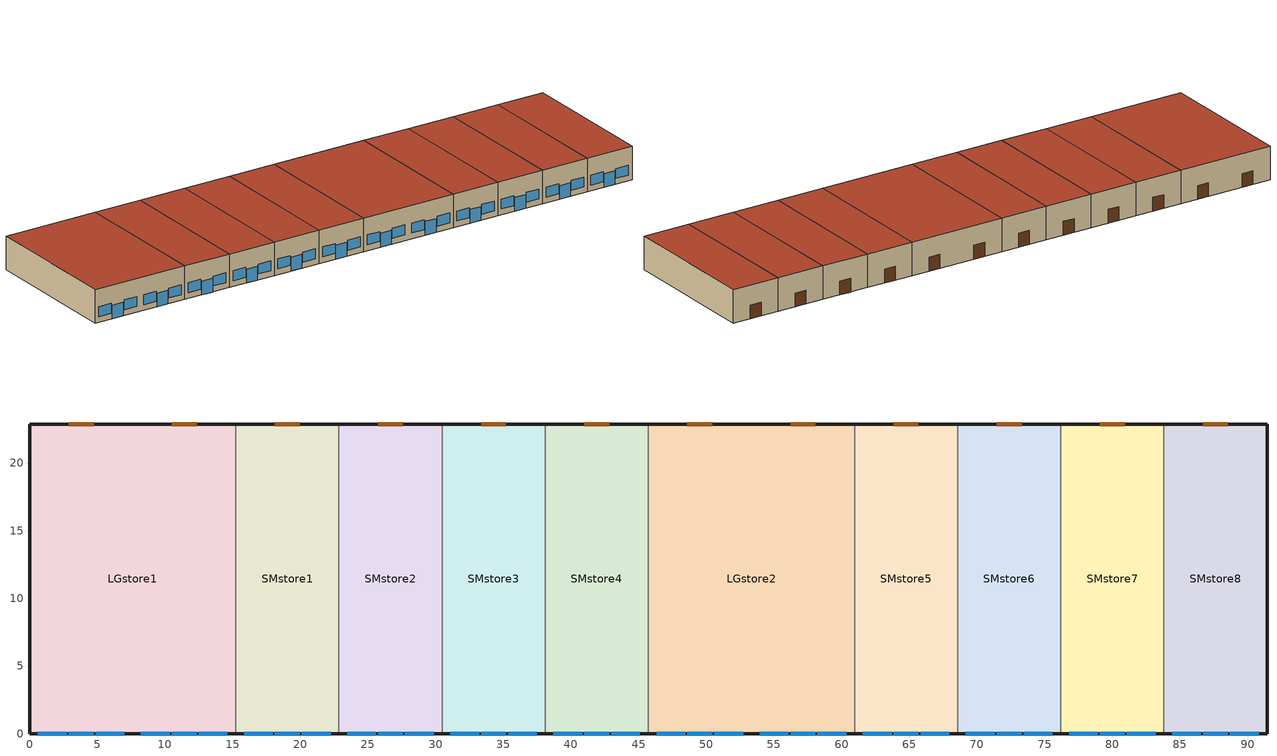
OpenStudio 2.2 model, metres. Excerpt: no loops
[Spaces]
SMstore2
 floor ground: 30.48,22.86 30.48,0 22.86,0 22.86,22.86 z0
 wall outside: 22.86,0 30.48,0 / 30.48,22.86 22.86,22.86 z0:5.18
 wall to SMstore3: 30.48,0 30.48,22.86 z0:5.18
 wall to SMstore1: 22.86,22.86 22.86,0 z0:5.18
 window: 23.47,0 25.6,0 / 27.74,0 29.87,0 z0.91:2.43; 25.76,0 27.58,0 z0:2.13
 door: 27.58,22.86 25.76,22.86 z0:2.13
 roof outside: 30.48,0 30.48,22.86 22.86,22.86 22.86,0 z5.18
SMstore7
 floor ground: 83.82,22.86 83.82,0 76.2,0 76.2,22.86 z0
 wall outside: 76.2,0 83.82,0 / 83.82,22.86 76.2,22.86 z0:5.18
 wall to SMstore6: 76.2,22.86 76.2,0 z0:5.18
 wall to SMstore8: 83.82,0 83.82,22.86 z0:5.18
 window: 81.08,0 83.21,0 / 76.81,0 78.94,0 z0.91:2.43; 79.1,0 80.92,0 z0:2.13
 door: 80.92,22.86 79.1,22.86 z0:2.13
 roof outside: 83.82,0 83.82,22.86 76.2,22.86 76.2,0 z5.18
SMstore3
 floor ground: 38.1,22.86 38.1,0 30.48,0 30.48,22.86 z0
 wall outside: 30.48,0 38.1,0 / 38.1,22.86 30.48,22.86 z0:5.18
 wall to SMstore4: 38.1,0 38.1,22.86 z0:5.18
 window: 31.09,0 33.22,0 / 35.36,0 37.49,0 z0.91:2.43; 33.38,0 35.2,0 z0:2.13
 door: 35.2,22.86 33.38,22.86 z0:2.13
 roof outside: 38.1,0 38.1,22.86 30.48,22.86 30.48,0 z5.18
SMstore1
 floor ground: 22.86,22.86 22.86,0 15.24,0 15.24,22.86 z0
 wall outside: 15.24,0 22.86,0 / 22.86,22.86 15.24,22.86 z0:5.18
 wall to LGstore1: 15.24,22.86 15.24,0 z0:5.18
 window: 15.85,0 17.98,0 / 20.12,0 22.25,0 z0.91:2.43; 18.14,0 19.97,0 z0:2.13
 door: 19.97,22.86 18.14,22.86 z0:2.13
 roof outside: 22.86,0 22.86,22.86 15.24,22.86 15.24,0 z5.18
LGstore2
 floor ground: 60.96,22.86 60.96,0 45.72,0 45.72,22.86 z0
 wall outside: 45.72,0 60.96,0 / 60.96,22.86 45.72,22.86 z0:5.18
 wall to SMstore5: 60.96,0 60.96,22.86 z0:5.18
 wall to SMstore4: 45.72,22.86 45.72,0 z0:5.18
 window: 48.62,0 50.44,0 / 56.24,0 58.06,0 z0:2.13; 46.33,0 48.46,0 / 58.22,0 60.35,0 / 53.95,0 56.08,0 / 50.6,0 52.73,0 z0.91:2.43
 door: 50.44,22.86 48.62,22.86 / 58.06,22.86 56.24,22.86 z0:2.13
 roof outside: 60.96,0 60.96,22.86 45.72,22.86 45.72,0 z5.18
SMstore8
 floor ground: 91.44,22.86 91.44,0 83.82,0 83.82,22.86 z0
 wall outside: 83.82,0 91.44,0 91.44,22.86 83.82,22.86 z0:5.18
 window: 86.72,0 88.54,0 z0:2.13; 84.43,0 86.56,0 / 88.7,0 90.83,0 z0.91:2.43
 door: 88.54,22.86 86.72,22.86 z0:2.13
 roof outside: 91.44,0 91.44,22.86 83.82,22.86 83.82,0 z5.18
SMstore5
 floor ground: 68.58,22.86 68.58,0 60.96,0 60.96,22.86 z0
 wall outside: 60.96,0 68.58,0 / 68.58,22.86 60.96,22.86 z0:5.18
 wall to SMstore6: 68.58,0 68.58,22.86 z0:5.18
 window: 61.57,0 63.7,0 / 65.84,0 67.97,0 z0.91:2.43; 63.86,0 65.68,0 z0:2.13
 door: 65.68,22.86 63.86,22.86 z0:2.13
 roof outside: 68.58,0 68.58,22.86 60.96,22.86 60.96,0 z5.18
SMstore4
 floor ground: 45.72,22.86 45.72,0 38.1,0 38.1,22.86 z0
 wall outside: 38.1,0 45.72,0 / 45.72,22.86 38.1,22.86 z0:5.18
 window: 41,0 42.82,0 z0:2.13; 38.71,0 40.84,0 / 42.98,0 45.11,0 z0.91:2.43
 door: 42.82,22.86 41,22.86 z0:2.13
 roof outside: 45.72,0 45.72,22.86 38.1,22.86 38.1,0 z5.18
SMstore6
 floor ground: 76.2,22.86 76.2,0 68.58,0 68.58,22.86 z0
 wall outside: 68.58,0 76.2,0 / 76.2,22.86 68.58,22.86 z0:5.18
 window: 73.46,0 75.59,0 / 69.19,0 71.32,0 z0.91:2.43; 71.48,0 73.3,0 z0:2.13
 door: 73.3,22.86 71.48,22.86 z0:2.13
 roof outside: 76.2,0 76.2,22.86 68.58,22.86 68.58,0 z5.18
LGstore1
 floor ground: 15.24,22.86 15.24,0 0,0 0,22.86 z0
 wall outside: 15.24,22.86 0,22.86 0,0 15.24,0 z0:5.18
 window: 8.23,0 10.36,0 / 0.61,0 2.74,0 / 4.88,0 7.01,0 / 12.5,0 14.63,0 z0.91:2.43; 10.52,0 12.35,0 / 2.9,0 4.73,0 z0:2.13
 door: 4.73,22.86 2.9,22.86 / 12.35,22.86 10.52,22.86 z0:2.13
 roof outside: 15.24,0 15.24,22.86 0,22.86 0,0 z5.18
[ClimateZones]
Climate Zone Institution Name 1=ASHRAE; Climate Zone Document Name 1=ANSI/ASHRAE Standard 169; Climate Zone Document Year 1=2006; Climate Zone Value 1=1A; Climate Zone Institution Name 2=CEC; Climate Zone Document Name 2=California Climate Zone Descriptions; Climate Zone Document Year 2=1995
[Building]
-RetailStripmall-ASHRAE 169-2006-1A created: 2017-11-09 21:48:33 +0000: Default Construction Set=90.1-2013 - StMall - ASHRAE 169-2006-1A; Standards Number of Stories=1; Standards Number of Above Ground Stories=0; Standards Building Type=RetailStripmall
[Site]
Miami Intl Ap_FL_USA: Latitude {deg}=25.82; Longitude {deg}=-80.3; Time Zone {hr}=-5; Elevation {m}=11; Terrain=City
[Site:WaterMainsTemperature]
Calculation Method=Correlation; Annual Average Outdoor Air Temperature {C}=24.4917; Maximum Difference In Monthly Average Outdoor Air Temperatures {deltaC}=8.7
[SizingPeriod:DesignDay] Barometric Pressure {Pa}=101193; Sky Clearness=0; Rain Indicator=0; Snow Indicator=0; Day of Month=21; Daylight Saving Time Indicator=0; Humidity Indicating Type=Wetbulb; Dry-Bulb Temperature Range Modifier Type=DefaultMultipliers
Name | Maximum Dry-Bulb Temperature {C} | Daily Dry-Bulb Temperature Range {deltaC} | Humidity Indicating Conditions at Maximum Dry-Bulb | Wind Speed {m/s} | Wind Direction {deg} | Month | Day Type | Solar Model Indicator | ASHRAE Taub | ASHRAE Taud
Miami Intl Ap Ann Clg .4% Condns DB=>MWB | 33.2 | 6.7 | 25.3 | 4.5 | 140 | 7 | SummerDesignDay | ASHRAETau | 0.528 | 1.905
Miami Intl Ap Ann Htg 99.6% Condns DB | 8.7 | 0 | 8.7 | 3.8 | 340 | 1 | WinterDesignDay | ASHRAEClearSky
[Site:GroundTemperature:BuildingSurface]
21, 20.99, 21, 21.05, 21.08, 23.29, 23.61, 23.67, 23.69, 21.42, 21.16, 21.05
[Material:NoMass] Thermal Absorptance=0.9; Solar Absorptance=0.7
Name | Roughness | Thermal Resistance {m2-K/W} | Visible Absorptance
CP02 CARPET PAD | VeryRough | 0.21648 | 0.8
Typical Insulation R-0.54 | Smooth | 0.0945033 | 0.7
Typical Carpet Pad | Smooth | 0.21648 | 0.8
Typical Insulation R-5.89 | Smooth | 1.03652 | 0.7
Typical Insulation R-19.72 | Smooth | 3.4722 | 0.7
Typical Insulation R-0.58 | Smooth | 0.101875 | 0.7
Typical Insulation | Smooth | 0.0282222 | 0.7
[Material]
Name | Roughness | Thickness {m} | Conductivity {W/m-K} | Density {kg/m3} | Specific Heat {J/kg-K} | Thermal Absorptance | Solar Absorptance | Visible Absorptance
100mm Normalweight concrete floor | MediumSmooth | 0.1016 | 2.31 | 2322 | 832
G01 13mm gypsum board | Smooth | 0.0127 | 0.16 | 800 | 1090 | 0.9 | 0.7 | 0.5
4 in. Normalweight Concrete Floor | MediumRough | 0.1016 | 2.31 | 2322 | 832 | 0.9 | 0.7 | 0.7
25mm Stucco | Smooth | 0.0254 | 0.72 | 1856 | 840 | 0.9 | 0.7 | 0.7
5/8 in. Gypsum Board | MediumSmooth | 0.0159 | 0.16 | 800 | 1090 | 0.9 | 0.7 | 0.7
Roof Membrane - Highly Reflective | VeryRough | 0.0095 | 0.16 | 1121.29 | 1460 | 0.75 | 0.45 | 0.7
Metal Roof Surface; F08 Metal surface | Smooth | 0.0008 | 45.28 | 7824 | 500 | 0.9 | 0.7 | 0.7
8 in. Normalweight Concrete Floor | MediumRough | 0.2032 | 2.31 | 2322 | 832 | 0.9 | 0.7 | 0.7
8 in. Concrete Block Basement Wall | MediumRough | 0.2032 | 1.326 | 1842 | 912 | 0.9 | 0.7 | 0.7
G05 25mm wood | MediumSmooth | 0.0254 | 0.15 | 608 | 1630 | 0.9 | 0.5 | 0.5
Std Wood 6inch | MediumSmooth | 0.15 | 0.12 | 540 | 1210 | 0.9 | 0.7 | 0.7
[Construction]
Typical Insulated Exterior Mass Floor R-3.11: Typical Insulation R-0.54, 4 in. Normalweight Concrete Floor, Typical Carpet Pad
Typical Insulated Steel Framed Exterior Wall R-8.06: 25mm Stucco, 5/8 in. Gypsum Board, Typical Insulation R-5.89, 5/8 in. Gypsum Board
Typical IEAD Roof - Highly Reflective R-20.83: Roof Membrane - Highly Reflective, Typical Insulation R-19.72, Metal Roof Surface
Typical Interior Floor: 100mm Normalweight concrete floor, CP02 CARPET PAD
Typical Interior Wall: G01 13mm gypsum board, G01 13mm gypsum board
Typical Interior Ceiling: CP02 CARPET PAD, 100mm Normalweight concrete floor
Typical Insulated Carpeted 8in Slab Floor: 8 in. Normalweight Concrete Floor, Typical Carpet Pad
Typical Insulated Basement Mass Wall: 8 in. Concrete Block Basement Wall
U 0.60 SHGC 0.25 Dbl 2.5mm air: Glass_2175_LayerAvg, Gap_1_W_0_0025, Glass_2022F_LayerAvg
Typical Insulated Metal Door R-1.43: F08 Metal surface, Typical Insulation R-0.58
Typical Overhead Door: Typical Insulation
U 0.75 SHGC 0.35 Simple Glazing Skylight: U 0.75 SHGC 0.35 Simple Glazing
Typical Interior Window: Clear 3mm
Typical Interior Door; Typical Interior Partition: G05 25mm wood
InteriorFurnishings: Std Wood 6inch
[DefaultConstructionSet]
90.1-2013 - StMall - ASHRAE 169-2006-1A: Default Exterior Surface Constructions=Default Surface Constructions 1; Default Interior Surface Constructions=Default Surface Constructions 2; Default Ground Contact Surface Constructions=Default Surface Constructions 3; Default Exterior SubSurface Constructions=Default Sub Surface Constructions 1; Default Interior SubSurface Constructions=Default Sub Surface Constructions 2; Interior Partition Construction=Typical Interior Partition
[DefaultSurfaceConstructions]
Name | Floor Construction | Wall Construction | Roof Ceiling Construction
Default Surface Constructions 1 | Typical Insulated Exterior Mass Floor R-3.11 | Typical Insulated Steel Framed Exterior Wall R-8.06 | Typical IEAD Roof - Highly Reflective R-20.83
Default Surface Constructions 2 | Typical Interior Floor | Typical Interior Wall | Typical Interior Ceiling
Default Surface Constructions 3 | Typical Insulated Carpeted 8in Slab Floor | Typical Insulated Basement Mass Wall
[DefaultSubSurfaceConstructions]
Name | Fixed Window Construction | Operable Window Construction | Door Construction | Glass Door Construction | Overhead Door Construction | Skylight Construction | Tubular Daylight Dome Construction | Tubular Daylight Diffuser Construction
Default Sub Surface Constructions 1 | U 0.60 SHGC 0.25 Dbl 2.5mm air | U 0.60 SHGC 0.25 Dbl 2.5mm air | Typical Insulated Metal Door R-1.43 | U 0.60 SHGC 0.25 Dbl 2.5mm air | Typical Overhead Door | U 0.75 SHGC 0.35 Simple Glazing Skylight | Typical Interior Window | Typical Interior Window
Default Sub Surface Constructions 2 | Typical Interior Window | Typical Interior Window | Typical Interior Door
[WindowMaterial:Glazing] Optical Data Type=SpectralAverage; Infrared Transmittance at Normal Incidence=0; Back Side Infrared Hemispherical Emissivity=0.84; Dirt Correction Factor for Solar and Visible Transmittance=1; Solar Diffusing=No
Name | Thickness {m} | Solar Transmittance at Normal Incidence | Front Side Solar Reflectance at Normal Incidence | Back Side Solar Reflectance at Normal Incidence | Visible Transmittance at Normal Incidence | Front Side Visible Reflectance at Normal Incidence | Back Side Visible Reflectance at Normal Incidence | Front Side Infrared Hemispherical Emissivity | Conductivity {W/m-K}
Glass_2175_LayerAvg | 0.0086 | 0.167758 | 0.217606 | 0.437978 | 0.416044 | 0.078729 | 0.10654 | 0.84 | 1
Glass_2022F_LayerAvg | 0.0039 | 0.355897 | 0.394095 | 0.265645 | 0.677694 | 0.042734 | 0.05547 | 0.046 | 1
Clear 3mm | 0.003 | 0.837 | 0.075 | 0.075 | 0.898 | 0.081 | 0.081 | 0.84 | 0.9
[WindowMaterial:Gas]
Gap_1_W_0_0025: Gas Type=Air; Thickness {m}=0.0025
[WindowMaterial:SimpleGlazingSystem]
U 0.75 SHGC 0.35 Simple Glazing: U-Factor {W/m2-K}=4.2587; Solar Heat Gain Coefficient=0.35; Visible Transmittance=0.23
[Space] Building Story=Building Story 1; Part of Total Floor Area=Yes
Name | Space Type | Thermal Zone
SMstore2 | StripMall Strip mall - type 2 | SMstore2 ZN
SMstore7 | StripMall Strip mall - type 3 | SMstore7 ZN
SMstore3 | StripMall Strip mall - type 2 | SMstore3 ZN
SMstore1 | StripMall Strip mall - type 1 | SMstore1 ZN
LGstore2 | StripMall Strip mall - type 3 | LGstore2 ZN
SMstore5 | StripMall Strip mall - type 3 | SMstore5 ZN
LGstore1 | StripMall Strip mall - type 1 | LGstore1 ZN
SMstore8 | StripMall Strip mall - type 3 | SMstore8 ZN
SMstore4 | StripMall Strip mall - type 2 | SMstore4 ZN
SMstore6 | StripMall Strip mall - type 3 | SMstore6 ZN
[BuildingStory]
Building Story 1: Nominal Z Coordinate {m}=0
[SpaceType] Standards Building Type=StripMall
Name | Default Schedule Set | Design Specification Outdoor Air Object | Standards Space Type
StripMall Strip mall - type 1 | StripMall Strip mall - type 1 Schedule Set | StripMall Strip mall - type 1 Ventilation | Strip mall - type 1
StripMall Strip mall - type 2 | StripMall Strip mall - type 2 Schedule Set | StripMall Strip mall - type 2 Ventilation | Strip mall - type 2
StripMall Strip mall - type 3 | StripMall Strip mall - type 3 Schedule Set | StripMall Strip mall - type 3 Ventilation | Strip mall - type 3
[People:Definition] Number of People Calculation Method=People/Area; People per Space Floor Area {person/m2}=0.0861113; Fraction Radiant=0.3
StripMall Strip mall - type 1 People Definition; StripMall Strip mall - type 2 People Definition; StripMall Strip mall - type 3 People Definition
[People] Work Efficiency Schedule=Work Efficiency Schedule; Clothing Insulation Schedule=Clothing Schedule; Air Velocity Schedule=Air Velocity Schedule
Name | People Definition | Space or SpaceType
StripMall Strip mall - type 1 People | StripMall Strip mall - type 1 People Definition | StripMall Strip mall - type 1
StripMall Strip mall - type 2 People | StripMall Strip mall - type 2 People Definition | StripMall Strip mall - type 2
StripMall Strip mall - type 3 People | StripMall Strip mall - type 3 People Definition | StripMall Strip mall - type 3
[Lights:Definition] Design Level Calculation Method=Watts/Area; Fraction Radiant=0.7; Fraction Visible=0.2
Name | Watts per Space Floor Area {W/m2} | Return Air Fraction
StripMall Strip mall - type 1 Lights Definition; StripMall Strip mall - type 2 Lights Definition; StripMall Strip mall - type 3 Lights Definition | 13.4549
StripMall Strip mall - type 1 Additional Lights Definition | 4.12753 | 0
StripMall Strip mall - type 2 Additional Lights Definition | 7.36251 | 0
[Lights]
Name | Lights Definition | Space or SpaceType
StripMall Strip mall - type 1 Lights | StripMall Strip mall - type 1 Lights Definition | StripMall Strip mall - type 1
StripMall Strip mall - type 1 Additional Lights | StripMall Strip mall - type 1 Additional Lights Definition | StripMall Strip mall - type 1
StripMall Strip mall - type 2 Lights | StripMall Strip mall - type 2 Lights Definition | StripMall Strip mall - type 2
StripMall Strip mall - type 2 Additional Lights | StripMall Strip mall - type 2 Additional Lights Definition | StripMall Strip mall - type 2
StripMall Strip mall - type 3 Lights | StripMall Strip mall - type 3 Lights Definition | StripMall Strip mall - type 3
[ElectricEquipment:Definition] Design Level Calculation Method=Watts/Area; Watts per Space Floor Area {W/m2}=4.30556; Fraction Radiant=0.5
StripMall Strip mall - type 1 Elec Equip Definition; StripMall Strip mall - type 2 Elec Equip Definition; StripMall Strip mall - type 3 Elec Equip Definition
[ElectricEquipment]
Name | Electric Equipment Definition | Space or SpaceType
StripMall Strip mall - type 1 Elec Equip | StripMall Strip mall - type 1 Elec Equip Definition | StripMall Strip mall - type 1
StripMall Strip mall - type 2 Elec Equip | StripMall Strip mall - type 2 Elec Equip Definition | StripMall Strip mall - type 2
StripMall Strip mall - type 3 Elec Equip | StripMall Strip mall - type 3 Elec Equip Definition | StripMall Strip mall - type 3
[DesignSpecification:OutdoorAir] Outdoor Air Method=Sum; Outdoor Air Flow per Person {m3/s-person}=0; Outdoor Air Flow per Floor Area {m3/s-m2}=0.0011811; Outdoor Air Flow Rate {m3/s}=0; Outdoor Air Flow Air Changes per Hour {1/hr}=0
StripMall Strip mall - type 1 Ventilation; StripMall Strip mall - type 2 Ventilation; StripMall Strip mall - type 3 Ventilation
[DefaultScheduleSet] People Activity Level Schedule=HotelSmall Activity_Sch
Name | Number of People Schedule | Lighting Schedule | Electric Equipment Schedule | Infiltration Schedule
StripMall Strip mall - type 1 Schedule Set | RetailStripmall Type1_OCC_SCH | RetailStripmall Type1_LIGHT_SCH | RetailStripmall Type1_EQUIP_SCH | RetailStripmall Type1_Infil_SCH
StripMall Strip mall - type 2 Schedule Set | RetailStripmall Type2_OCC_SCH | RetailStripmall Type2_LIGHT_SCH | RetailStripmall Type2_EQUIP_SCH | RetailStripmall Type2_Infil_SCH
StripMall Strip mall - type 3 Schedule Set | RetailStripmall Type3_OCC_SCH | RetailStripmall Type3_LIGHT_SCH | RetailStripmall Type3_EQUIP_SCH | RetailStripmall Type3_Infil_SCH
[ThermostatSetpoint:DualSetpoint]
Name | Heating Setpoint Temperature Schedule | Cooling Setpoint Temperature Schedule
StripMall Strip mall - type 1 Thermostat 1; StripMall Strip mall - type 1 Thermostat 2 | RetailStripmall Type1_HTGSETP_SCH_NO_OPTIMUM | RetailStripmall Type1_CLGSETP_SCH_NO_OPTIMUM
StripMall Strip mall - type 3 Thermostat 1; StripMall Strip mall - type 3 Thermostat 2; StripMall Strip mall - type 3 Thermostat 3; StripMall Strip mall - type 3 Thermostat 4; StripMall Strip mall - type 3 Thermostat 5 | RetailStripmall Type3_HTGSETP_SCH_NO_OPTIMUM | RetailStripmall Type3_CLGSETP_SCH_NO_OPTIMUM
StripMall Strip mall - type 2 Thermostat 1; StripMall Strip mall - type 2 Thermostat 2; StripMall Strip mall - type 2 Thermostat 3 | RetailStripmall Type2_HTGSETP_SCH_NO_OPTIMUM | RetailStripmall Type2_CLGSETP_SCH_NO_OPTIMUM
[SpaceInfiltration:DesignFlowRate]
Name | Space or SpaceType | Schedule | Design Flow Rate Calculation Method | Flow per Exterior Surface Area {m3/s-m2} | Constant Term Coefficient | Temperature Term Coefficient | Velocity Term Coefficient | Velocity Squared Term Coefficient | Design Flow Rate {m3/s}
LGstore1 Infiltration | LGstore1 | RetailStripmall Type1_Infil_SCH | Flow/ExteriorArea | 0.000251924 | 0 | 0 | 0.224 | 0
LGstore2 Infiltration | LGstore2 | RetailStripmall Type3_Infil_SCH | Flow/ExteriorArea | 0.000177627 | 0 | 0 | 0.224 | 0
SMstore1 Infiltration | SMstore1 | RetailStripmall Type1_Infil_SCH | Flow/ExteriorArea | 0.000177627 | 0 | 0 | 0.224 | 0
SMstore2 Infiltration | SMstore2 | RetailStripmall Type2_Infil_SCH | Flow/ExteriorArea | 0.000177627 | 0 | 0 | 0.224 | 0
SMstore3 Infiltration | SMstore3 | RetailStripmall Type2_Infil_SCH | Flow/ExteriorArea | 0.000177627 | 0 | 0 | 0.224 | 0
SMstore4 Infiltration | SMstore4 | RetailStripmall Type2_Infil_SCH | Flow/ExteriorArea | 0.000177627 | 0 | 0 | 0.224 | 0
SMstore5 Infiltration | SMstore5 | RetailStripmall Type3_Infil_SCH | Flow/ExteriorArea | 0.000177627 | 0 | 0 | 0.224 | 0
SMstore6 Infiltration | SMstore6 | RetailStripmall Type3_Infil_SCH | Flow/ExteriorArea | 0.000177627 | 0 | 0 | 0.224 | 0
SMstore7 Infiltration | SMstore7 | RetailStripmall Type3_Infil_SCH | Flow/ExteriorArea | 0.000177627 | 0 | 0 | 0.224 | 0
SMstore8 Infiltration | SMstore8 | RetailStripmall Type3_Infil_SCH | Flow/ExteriorArea | 0.000302542 | 0 | 0 | 0.224 | 0
LGstore1 Door Open Infiltration | LGstore1 | RetailStripmall INFIL_Door_Opening_SCH | Flow/Space |  |  |  |  |  | 0.388884
LGstore2 Door Open Infiltration | LGstore2 | RetailStripmall INFIL_Door_Opening_SCH | Flow/Space |  |  |  |  |  | 0.388884
SMstore1 Door Open Infiltration | SMstore1 | RetailStripmall INFIL_Door_Opening_SCH | Flow/Space |  |  |  |  |  | 0.222287
SMstore2 Door Open Infiltration | SMstore2 | RetailStripmall INFIL_Door_Opening_SCH | Flow/Space |  |  |  |  |  | 0.222287
SMstore3 Door Open Infiltration | SMstore3 | RetailStripmall INFIL_Door_Opening_SCH | Flow/Space |  |  |  |  |  | 0.222287
SMstore4 Door Open Infiltration | SMstore4 | RetailStripmall INFIL_Door_Opening_SCH | Flow/Space |  |  |  |  |  | 0.222287
SMstore5 Door Open Infiltration | SMstore5 | RetailStripmall INFIL_Door_Opening_SCH | Flow/Space |  |  |  |  |  | 0.222287
SMstore6 Door Open Infiltration | SMstore6 | RetailStripmall INFIL_Door_Opening_SCH | Flow/Space |  |  |  |  |  | 0.222287
SMstore7 Door Open Infiltration | SMstore7 | RetailStripmall INFIL_Door_Opening_SCH | Flow/Space |  |  |  |  |  | 0.222287
SMstore8 Door Open Infiltration | SMstore8 | RetailStripmall INFIL_Door_Opening_SCH | Flow/Space |  |  |  |  |  | 0.222287
[InternalMass:Definition]
Internal Mass Definition 1: Construction=InteriorFurnishings; Design Level Calculation Method=SurfaceArea/Area; Surface Area per Space Floor Area=2
[InternalMass] Internal Mass Definition=Internal Mass Definition 1
Name | Space or SpaceType
LGstore1 Mass | LGstore1
SMstore1 Mass | SMstore1
SMstore2 Mass | SMstore2
SMstore3 Mass | SMstore3
SMstore4 Mass | SMstore4
LGstore2 Mass | LGstore2
SMstore5 Mass | SMstore5
SMstore6 Mass | SMstore6
SMstore7 Mass | SMstore7
SMstore8 Mass | SMstore8
[ThermalZone] Fraction of Zone Controlled by Primary Daylighting Control=0.106299; Fraction of Zone Controlled by Secondary Daylighting Control=0.106299; Use Ideal Air Loads=No
Name | Primary Daylighting Control | Secondary Daylighting Control | Thermostat
LGstore1 ZN | LGstore1 Daylt Sensor 1 | LGstore1 Daylt Sensor 2 | StripMall Strip mall - type 1 Thermostat 1
LGstore2 ZN | LGstore2 Daylt Sensor 1 | LGstore2 Daylt Sensor 2 | StripMall Strip mall - type 3 Thermostat 1
SMstore1 ZN | SMstore1 Daylt Sensor 1 | SMstore1 Daylt Sensor 2 | StripMall Strip mall - type 1 Thermostat 2
SMstore2 ZN | SMstore2 Daylt Sensor 1 | SMstore2 Daylt Sensor 2 | StripMall Strip mall - type 2 Thermostat 1
SMstore3 ZN | SMstore3 Daylt Sensor 1 | SMstore3 Daylt Sensor 2 | StripMall Strip mall - type 2 Thermostat 2
SMstore4 ZN | SMstore4 Daylt Sensor 1 | SMstore4 Daylt Sensor 2 | StripMall Strip mall - type 2 Thermostat 3
SMstore5 ZN | SMstore5 Daylt Sensor 1 | SMstore5 Daylt Sensor 2 | StripMall Strip mall - type 3 Thermostat 2
SMstore6 ZN | SMstore6 Daylt Sensor 1 | SMstore6 Daylt Sensor 2 | StripMall Strip mall - type 3 Thermostat 3
SMstore7 ZN | SMstore7 Daylt Sensor 1 | SMstore7 Daylt Sensor 2 | StripMall Strip mall - type 3 Thermostat 4
SMstore8 ZN | SMstore8 Daylt Sensor 1 | SMstore8 Daylt Sensor 2 | StripMall Strip mall - type 3 Thermostat 5
[Exterior:Lights:Definition]
Name | Design Level {W}
Occ Sensing Exterior Lights Def | 5112.44
NonDimming Exterior Lights Def | 334.69
[Exterior:Lights] Control Option=AstronomicalClock
Name | Exterior Lights Definition | Schedule
Occ Sensing Exterior Lights Def | Occ Sensing Exterior Lights Def | RetailStripmall Exterior_lighting_schedule_b
NonDimming Exterior Lights Def | NonDimming Exterior Lights Def | RetailStripmall Exterior_lighting_schedule_a
[Daylighting:Control] Position Z-Coordinate {m}=0.762; Illuminance Setpoint {lux}=375; Lighting Control Type=Stepped; Minimum Input Power Fraction for Continuous Dimming Control=0.3; Minimum Light Output Fraction for Continuous Dimming Control=0.2; Number of Stepped Control Steps=3; Probability Lighting will be Reset When Needed in Manual Stepped Control=1; Maximum Allowable Discomfort Glare Index=22
Name | Space | Position X-Coordinate {m} | Position Y-Coordinate {m}
LGstore1 Daylt Sensor 1 | LGstore1 | 1.675 | 1.6038
LGstore1 Daylt Sensor 2 | LGstore1 | 1.675 | 3.2319
LGstore2 Daylt Sensor 1 | LGstore2 | 47.395 | 1.6038
LGstore2 Daylt Sensor 2 | LGstore2 | 47.395 | 3.2319
SMstore1 Daylt Sensor 1 | SMstore1 | 16.915 | 1.6038
SMstore1 Daylt Sensor 2 | SMstore1 | 16.915 | 3.2319
SMstore2 Daylt Sensor 1 | SMstore2 | 24.535 | 1.6038
SMstore2 Daylt Sensor 2 | SMstore2 | 24.535 | 3.2319
SMstore3 Daylt Sensor 1 | SMstore3 | 32.155 | 1.6038
SMstore3 Daylt Sensor 2 | SMstore3 | 32.155 | 3.2319
SMstore4 Daylt Sensor 1 | SMstore4 | 39.775 | 1.6038
SMstore4 Daylt Sensor 2 | SMstore4 | 39.775 | 3.2319
SMstore5 Daylt Sensor 1 | SMstore5 | 62.635 | 1.6038
SMstore5 Daylt Sensor 2 | SMstore5 | 62.635 | 3.2319
SMstore6 Daylt Sensor 1 | SMstore6 | 70.255 | 1.6038
SMstore6 Daylt Sensor 2 | SMstore6 | 70.255 | 3.2319
SMstore7 Daylt Sensor 1 | SMstore7 | 77.875 | 1.6038
SMstore7 Daylt Sensor 2 | SMstore7 | 77.875 | 3.2319
SMstore8 Daylt Sensor 1 | SMstore8 | 85.495 | 1.6038
SMstore8 Daylt Sensor 2 | SMstore8 | 85.495 | 3.2319
[Schedule:Ruleset]
Name | Default Day Schedule | Summer Design Day Schedule | Winter Design Day Schedule
Clothing Schedule | Clothing Schedule Default Winter Clothes
Air Velocity Schedule | Air Velocity Schedule Default
Work Efficiency Schedule | Work Efficiency Schedule Default
RetailStripmall Type1_OCC_SCH | RetailStripmall Type1_OCC_SCH Default | RetailStripmall Type1_OCC_SCH Summer Design Day | RetailStripmall Type1_OCC_SCH Winter Design Day
HotelSmall Activity_Sch | HotelSmall Activity_Sch Default | HotelSmall Activity_Sch Summer Design Day | HotelSmall Activity_Sch Winter Design Day
RetailStripmall Type1_LIGHT_SCH | RetailStripmall Type1_LIGHT_SCH Default | RetailStripmall Type1_LIGHT_SCH Summer Design Day | RetailStripmall Type1_LIGHT_SCH Winter Design Day
RetailStripmall Type1_EQUIP_SCH | RetailStripmall Type1_EQUIP_SCH Default | RetailStripmall Type1_EQUIP_SCH Summer Design Day | RetailStripmall Type1_EQUIP_SCH Winter Design Day
RetailStripmall Type1_Infil_SCH | RetailStripmall Type1_Infil_SCH Default | RetailStripmall Type1_Infil_SCH Summer Design Day | RetailStripmall Type1_Infil_SCH Winter Design Day
RetailStripmall Type1_HTGSETP_SCH_NO_OPTIMUM | RetailStripmall Type1_HTGSETP_SCH_NO_OPTIMUM Default | RetailStripmall Type1_HTGSETP_SCH_NO_OPTIMUM Summer Design Day | RetailStripmall Type1_HTGSETP_SCH_NO_OPTIMUM Winter Design Day
RetailStripmall Type1_CLGSETP_SCH_NO_OPTIMUM | RetailStripmall Type1_CLGSETP_SCH_NO_OPTIMUM Default | RetailStripmall Type1_CLGSETP_SCH_NO_OPTIMUM Summer Design Day | RetailStripmall Type1_CLGSETP_SCH_NO_OPTIMUM Winter Design Day
RetailStripmall Type2_OCC_SCH | RetailStripmall Type2_OCC_SCH Default | RetailStripmall Type2_OCC_SCH Summer Design Day | RetailStripmall Type2_OCC_SCH Winter Design Day
RetailStripmall Type2_LIGHT_SCH | RetailStripmall Type2_LIGHT_SCH Default | RetailStripmall Type2_LIGHT_SCH Summer Design Day | RetailStripmall Type2_LIGHT_SCH Winter Design Day
RetailStripmall Type2_EQUIP_SCH | RetailStripmall Type2_EQUIP_SCH Default | RetailStripmall Type2_EQUIP_SCH Summer Design Day | RetailStripmall Type2_EQUIP_SCH Winter Design Day
RetailStripmall Type2_Infil_SCH | RetailStripmall Type2_Infil_SCH Default | RetailStripmall Type2_Infil_SCH Summer Design Day | RetailStripmall Type2_Infil_SCH Winter Design Day
RetailStripmall Type2_HTGSETP_SCH_NO_OPTIMUM | RetailStripmall Type2_HTGSETP_SCH_NO_OPTIMUM Default | RetailStripmall Type2_HTGSETP_SCH_NO_OPTIMUM Summer Design Day | RetailStripmall Type2_HTGSETP_SCH_NO_OPTIMUM Winter Design Day
RetailStripmall Type2_CLGSETP_SCH_NO_OPTIMUM | RetailStripmall Type2_CLGSETP_SCH_NO_OPTIMUM Default | RetailStripmall Type2_CLGSETP_SCH_NO_OPTIMUM Summer Design Day | RetailStripmall Type2_CLGSETP_SCH_NO_OPTIMUM Winter Design Day
RetailStripmall Type3_OCC_SCH | RetailStripmall Type3_OCC_SCH Default | RetailStripmall Type3_OCC_SCH Summer Design Day | RetailStripmall Type3_OCC_SCH Winter Design Day
RetailStripmall Type3_LIGHT_SCH | RetailStripmall Type3_LIGHT_SCH Default | RetailStripmall Type3_LIGHT_SCH Summer Design Day | RetailStripmall Type3_LIGHT_SCH Winter Design Day
RetailStripmall Type3_EQUIP_SCH | RetailStripmall Type3_EQUIP_SCH Default | RetailStripmall Type3_EQUIP_SCH Summer Design Day | RetailStripmall Type3_EQUIP_SCH Winter Design Day
RetailStripmall Type3_Infil_SCH | RetailStripmall Type3_Infil_SCH Default | RetailStripmall Type3_Infil_SCH Summer Design Day | RetailStripmall Type3_Infil_SCH Winter Design Day
RetailStripmall Type3_HTGSETP_SCH_NO_OPTIMUM | RetailStripmall Type3_HTGSETP_SCH_NO_OPTIMUM Default | RetailStripmall Type3_HTGSETP_SCH_NO_OPTIMUM Summer Design Day | RetailStripmall Type3_HTGSETP_SCH_NO_OPTIMUM Winter Design Day
RetailStripmall Type3_CLGSETP_SCH_NO_OPTIMUM | RetailStripmall Type3_CLGSETP_SCH_NO_OPTIMUM Default | RetailStripmall Type3_CLGSETP_SCH_NO_OPTIMUM Summer Design Day | RetailStripmall Type3_CLGSETP_SCH_NO_OPTIMUM Winter Design Day
RetailStripmall INFIL_Door_Opening_SCH | RetailStripmall INFIL_Door_Opening_SCH Default | RetailStripmall INFIL_Door_Opening_SCH Summer Design Day | RetailStripmall INFIL_Door_Opening_SCH Winter Design Day
RetailStripmall Exterior_lighting_schedule_b | RetailStripmall Exterior_lighting_schedule_b Default | RetailStripmall Exterior_lighting_schedule_b Summer Design Day | RetailStripmall Exterior_lighting_schedule_b Winter Design Day
RetailStripmall Exterior_lighting_schedule_a | RetailStripmall Exterior_lighting_schedule_a Default | RetailStripmall Exterior_lighting_schedule_a Summer Design Day | RetailStripmall Exterior_lighting_schedule_a Winter Design Day
[Schedule:Day]
Clothing Schedule Default Winter Clothes; RetailStripmall Type1_OCC_SCH Summer Design Day; RetailStripmall Type1_LIGHT_SCH Summer Design Day; RetailStripmall Type1_EQUIP_SCH Summer Design Day; RetailStripmall Type2_OCC_SCH Summer Design Day; RetailStripmall Type2_LIGHT_SCH Summer Design Day; RetailStripmall Type2_EQUIP_SCH Summer Design Day; RetailStripmall Type3_OCC_SCH Summer Design Day; RetailStripmall Type3_LIGHT_SCH Summer Design Day; RetailStripmall Type3_EQUIP_SCH Summer Design Day: 24, 0, 1
Clothing Schedule Summer Clothes: 24, 0, 0.5
Air Velocity Schedule Default: 24, 0, 0.2
Work Efficiency Schedule Default; RetailStripmall Type1_OCC_SCH Winter Design Day; RetailStripmall Type1_LIGHT_SCH Winter Design Day; RetailStripmall Type1_EQUIP_SCH Winter Design Day; RetailStripmall Type2_OCC_SCH Winter Design Day; RetailStripmall Type2_LIGHT_SCH Winter Design Day; RetailStripmall Type2_EQUIP_SCH Winter Design Day; RetailStripmall Type3_OCC_SCH Winter Design Day; RetailStripmall Type3_LIGHT_SCH Winter Design Day; RetailStripmall Type3_EQUIP_SCH Winter Design Day: 24, 0, 0
RetailStripmall Type1_OCC_SCH Default: 8, 0, 0, 10, 0, 0.05, 11, 0, 0.1, 12, 0, 0.2, 13, 0, 0.4, 14, 0, 0.6, 16, 0, 0.4, 17, 0, 0.3, 19, 0, 0.6, 21, 0, 0.4, 22, 0, 0.3, 23, 0, 0.2, 24, 0, 0.05
RetailStripmall Type1_OCC_SCH Mon|Tue|Wed|Thu Day: 8, 0, 0, 10, 0, 0.05, 12, 0, 0.1, 13, 0, 0.2, 15, 0, 0.4, 17, 0, 0.25, 20, 0, 0.5, 23, 0, 0.3, 24, 0, 0.05
RetailStripmall Type1_OCC_SCH Sat|Fri Day: 1, 0, 0.05, 9, 0, 0, 10, 0, 0.05, 12, 0, 0.1, 13, 0, 0.2, 14, 0, 0.6, 15, 0, 0.4, 17, 0, 0.25, 20, 0, 0.5, 23, 0, 0.3, 24, 0, 0.2
HotelSmall Activity_Sch Default; HotelSmall Activity_Sch Winter Design Day; HotelSmall Activity_Sch Summer Design Day: 24, 0, 132
RetailStripmall Type1_LIGHT_SCH Default; RetailStripmall Type1_LIGHT_SCH Default|Mon|Tue|Wed|Thu Day: 9, 0, 0.05, 10, 0, 0.5, 23, 0, 0.95, 24, 0, 0.5
RetailStripmall Type1_LIGHT_SCH Sat|Fri Day: 1, 0, 0.5, 9, 0, 0.05, 10, 0, 0.5, 24, 0, 0.95
RetailStripmall Type1_EQUIP_SCH Default; RetailStripmall Type1_EQUIP_SCH Default|Mon|Tue|Wed|Thu Day: 9, 0, 0.05, 10, 0, 0.5, 23, 0, 0.9, 24, 0, 0.5
RetailStripmall Type1_EQUIP_SCH Sat|Fri Day: 1, 0, 0.5, 9, 0, 0.05, 10, 0, 0.5, 24, 0, 0.9
RetailStripmall Type1_Infil_SCH Default; RetailStripmall Type1_Infil_SCH Summer Design Day; RetailStripmall Type1_Infil_SCH Default|SmrDsn|Mon|Tue|Wed|Thu Day: 8, 0, 1, 24, 0, 0.25
RetailStripmall Type1_Infil_SCH Winter Design Day; RetailStripmall Type1_Infil_SCH WntrDsn|Sat|Fri Day: 1, 0, 0.25, 8, 0, 1, 24, 0, 0.25
RetailStripmall Type1_HTGSETP_SCH_NO_OPTIMUM Default; RetailStripmall Type1_HTGSETP_SCH_NO_OPTIMUM Default|Sat|Fri Day: 8, 0, 15.56, 24, 0, 21.11
RetailStripmall Type1_HTGSETP_SCH_NO_OPTIMUM Mon|Tue|Wed|Thu Day: 1, 0, 21.11, 8, 0, 15.56, 24, 0, 21.11
RetailStripmall Type1_HTGSETP_SCH_NO_OPTIMUM Summer Design Day; RetailStripmall Type2_HTGSETP_SCH_NO_OPTIMUM Summer Design Day; RetailStripmall Type3_HTGSETP_SCH_NO_OPTIMUM Summer Design Day: 24, 0, 15.56
RetailStripmall Type1_HTGSETP_SCH_NO_OPTIMUM Winter Design Day: 1, 0, 21.11, 8, 0, 15.56, 9, 0, 18.33, 24, 0, 21.11
RetailStripmall Type1_CLGSETP_SCH_NO_OPTIMUM Default: 8, 0, 26.67, 24, 0, 23.89
RetailStripmall Type1_CLGSETP_SCH_NO_OPTIMUM Mon|Tue|Wed|Thu Day: 8, 0, 29.44, 24, 0, 23.89
RetailStripmall Type1_CLGSETP_SCH_NO_OPTIMUM Sat|Fri Day: 1, 0, 23.89, 8, 0, 29.44, 24, 0, 23.89
RetailStripmall Type1_CLGSETP_SCH_NO_OPTIMUM Summer Design Day: 8, 0, 29.44, 9, 0, 26.67, 24, 0, 23.89
RetailStripmall Type1_CLGSETP_SCH_NO_OPTIMUM Winter Design Day; RetailStripmall Type2_CLGSETP_SCH_NO_OPTIMUM Winter Design Day; RetailStripmall Type3_CLGSETP_SCH_NO_OPTIMUM Winter Design Day: 24, 0, 29.44
RetailStripmall Type2_OCC_SCH Default: 9, 0, 0, 10, 0, 0.05, 11, 0, 0.1, 12, 0, 0.2, 14, 0, 0.4, 15, 0, 0.3, 16, 0, 0.2, 17, 0, 0.1, 18, 0, 0.05, 24, 0, 0
RetailStripmall Type2_OCC_SCH Sat Day: 8, 0, 0, 9, 0, 0.05, 11, 0, 0.1, 12, 0, 0.2, 13, 0, 0.4, 14, 0, 0.6, 15, 0, 0.4, 18, 0, 0.3, 19, 0, 0.05, 24, 0, 0
RetailStripmall Type2_OCC_SCH Wkdy Day: 8, 0, 0, 9, 0, 0.05, 12, 0, 0.1, 13, 0, 0.2, 14, 0, 0.4, 15, 0, 0.3, 17, 0, 0.2, 19, 0, 0.5, 20, 0, 0.2, 21, 0, 0.05, 24, 0, 0
RetailStripmall Type2_LIGHT_SCH Default: 9, 0, 0.05, 10, 0, 0.5, 17, 0, 0.95, 18, 0, 0.5, 24, 0, 0.05
RetailStripmall Type2_LIGHT_SCH Sat Day: 8, 0, 0.05, 9, 0, 0.5, 18, 0, 0.95, 19, 0, 0.5, 24, 0, 0.05
RetailStripmall Type2_LIGHT_SCH Wkdy Day: 8, 0, 0.05, 9, 0, 0.5, 20, 0, 0.95, 21, 0, 0.5, 24, 0, 0.05
RetailStripmall Type2_EQUIP_SCH Default: 9, 0, 0.05, 10, 0, 0.5, 17, 0, 0.9, 18, 0, 0.5, 24, 0, 0.05
RetailStripmall Type2_EQUIP_SCH Sat Day: 8, 0, 0.05, 9, 0, 0.5, 18, 0, 0.9, 19, 0, 0.5, 24, 0, 0.05
RetailStripmall Type2_EQUIP_SCH Wkdy Day: 8, 0, 0.05, 9, 0, 0.5, 20, 0, 0.9, 21, 0, 0.5, 24, 0, 0.05
RetailStripmall Type2_Infil_SCH Default: 8, 0, 1, 18, 0, 0.25, 24, 0, 1
RetailStripmall Type2_Infil_SCH Summer Design Day; RetailStripmall Type2_Infil_SCH SmrDsn|Wkdy Day: 7, 0, 1, 21, 0, 0.25, 24, 0, 1
RetailStripmall Type2_Infil_SCH Winter Design Day; RetailStripmall Type2_Infil_SCH WntrDsn|Sat Day: 7, 0, 1, 19, 0, 0.25, 24, 0, 1
RetailStripmall Type2_HTGSETP_SCH_NO_OPTIMUM Default: 8, 0, 15.56, 18, 0, 21.11, 24, 0, 15.56
RetailStripmall Type2_HTGSETP_SCH_NO_OPTIMUM Sat Day: 7, 0, 15.56, 19, 0, 21.11, 24, 0, 15.56
RetailStripmall Type2_HTGSETP_SCH_NO_OPTIMUM Wkdy Day: 7, 0, 15.56, 21, 0, 21.11, 24, 0, 15.56
RetailStripmall Type2_HTGSETP_SCH_NO_OPTIMUM Winter Design Day: 7, 0, 15.56, 8, 0, 18.33, 21, 0, 21.11, 24, 0, 15.56
RetailStripmall Type2_CLGSETP_SCH_NO_OPTIMUM Default: 8, 0, 29.44, 17, 0, 23.89, 24, 0, 29.44
RetailStripmall Type2_CLGSETP_SCH_NO_OPTIMUM Sat Day: 7, 0, 29.44, 18, 0, 23.89, 24, 0, 29.44
RetailStripmall Type2_CLGSETP_SCH_NO_OPTIMUM Summer Design Day: 7, 0, 29.44, 8, 0, 26.67, 20, 0, 23.89, 24, 0, 29.44
RetailStripmall Type2_CLGSETP_SCH_NO_OPTIMUM Wkdy Day: 7, 0, 29.44, 20, 0, 23.89, 24, 0, 29.44
RetailStripmall Type3_OCC_SCH Default: 10, 0, 0, 12, 0, 0.11, 13, 0, 0.43, 14, 0, 0.46, 15, 0, 0.5, 16, 0, 0.69, 17, 0, 0.34, 18, 0, 0.11, 24, 0, 0
RetailStripmall Type3_OCC_SCH Sat Day: 9, 0, 0, 11, 0, 0.11, 12, 0, 0.58, 13, 0, 0.71, 14, 0, 0.74, 15, 0, 0.77, 16, 0, 0.8, 17, 0, 0.74, 18, 0, 0.54, 19, 0, 0.11, 24, 0, 0
RetailStripmall Type3_OCC_SCH Wkdy Day: 9, 0, 0, 11, 0, 0.11, 12, 0, 0.43, 13, 0, 0.46, 14, 0, 0.71, 15, 0, 0.5, 16, 0, 0.69, 17, 0, 0.54, 18, 0, 0.71, 19, 0, 0.34, 20, 0, 0.26, 21, 0, 0.11, 24, 0, 0
RetailStripmall Type3_LIGHT_SCH Default: 10, 0, 0.05, 11, 0, 0.5, 17, 0, 0.95, 18, 0, 0.5, 24, 0, 0.05
RetailStripmall Type3_LIGHT_SCH Sat Day: 9, 0, 0.05, 10, 0, 0.5, 18, 0, 0.95, 19, 0, 0.5, 24, 0, 0.05
RetailStripmall Type3_LIGHT_SCH Wkdy Day: 9, 0, 0.05, 10, 0, 0.5, 20, 0, 0.95, 21, 0, 0.5, 24, 0, 0.05
RetailStripmall Type3_EQUIP_SCH Default: 10, 0, 0.05, 11, 0, 0.5, 17, 0, 0.9, 18, 0, 0.5, 24, 0, 0.05
RetailStripmall Type3_EQUIP_SCH Sat Day: 9, 0, 0.05, 10, 0, 0.5, 18, 0, 0.9, 19, 0, 0.5, 24, 0, 0.05
RetailStripmall Type3_EQUIP_SCH Wkdy Day: 9, 0, 0.05, 10, 0, 0.5, 20, 0, 0.9, 21, 0, 0.5, 24, 0, 0.05
RetailStripmall Type3_Infil_SCH Default: 9, 0, 1, 18, 0, 0.25, 24, 0, 1
RetailStripmall Type3_Infil_SCH Summer Design Day; RetailStripmall Type3_Infil_SCH SmrDsn|Wkdy Day: 8, 0, 1, 21, 0, 0.25, 24, 0, 1
RetailStripmall Type3_Infil_SCH Winter Design Day; RetailStripmall Type3_Infil_SCH WntrDsn|Sat Day: 8, 0, 1, 19, 0, 0.25, 24, 0, 1
RetailStripmall Type3_HTGSETP_SCH_NO_OPTIMUM Default: 9, 0, 15.56, 18, 0, 21.11, 24, 0, 15.56
RetailStripmall Type3_HTGSETP_SCH_NO_OPTIMUM Sat Day: 8, 0, 15.56, 19, 0, 21.11, 24, 0, 15.56
RetailStripmall Type3_HTGSETP_SCH_NO_OPTIMUM Wkdy Day: 8, 0, 15.56, 21, 0, 21.11, 24, 0, 15.56
RetailStripmall Type3_HTGSETP_SCH_NO_OPTIMUM Winter Design Day: 8, 0, 15.56, 9, 0, 18.33, 21, 0, 21.11, 24, 0, 15.56
RetailStripmall Type3_CLGSETP_SCH_NO_OPTIMUM Default: 9, 0, 29.44, 17, 0, 23.89, 24, 0, 29.44
RetailStripmall Type3_CLGSETP_SCH_NO_OPTIMUM Sat Day: 8, 0, 29.44, 18, 0, 23.89, 24, 0, 29.44
RetailStripmall Type3_CLGSETP_SCH_NO_OPTIMUM Summer Design Day: 8, 0, 29.44, 9, 0, 26.67, 21, 0, 23.89, 24, 0, 29.44
RetailStripmall Type3_CLGSETP_SCH_NO_OPTIMUM Wkdy Day: 8, 0, 29.44, 21, 0, 23.89, 24, 0, 29.44
RetailStripmall INFIL_Door_Opening_SCH Default; RetailStripmall INFIL_Door_Opening_SCH Winter Design Day; RetailStripmall INFIL_Door_Opening_SCH Summer Design Day: 8, 0, 0, 12, 0, 0.144, 18, 0, 1, 20, 0, 0.144, 24, 0, 0
RetailStripmall Exterior_lighting_schedule_b Default; RetailStripmall Exterior_lighting_schedule_b Winter Design Day; RetailStripmall Exterior_lighting_schedule_b Summer Design Day: 6, 0, 0.7, 24, 0, 1
RetailStripmall Exterior_lighting_schedule_a Default; RetailStripmall Exterior_lighting_schedule_a Winter Design Day; RetailStripmall Exterior_lighting_schedule_a Summer Design Day: 6, 0, 0, 24, 0, 1
[Schedule:Rule] Date Specification Type=DateRange; Start Day=1
Name | Schedule Ruleset | Rule Order | Day Schedule | Start Month | End Month | End Day | Apply Monday | Apply Tuesday | Apply Wednesday | Apply Thursday | Apply Friday | Apply Saturday
Schedule Rule 1 | Clothing Schedule | 0 | Clothing Schedule Summer Clothes | 5 | 9 | 30
Schedule Rule 2 | RetailStripmall Type1_OCC_SCH | 1 | RetailStripmall Type1_OCC_SCH Mon|Tue|Wed|Thu Day | 1 | 12 | 31 | Yes | Yes | Yes | Yes
Schedule Rule 3 | RetailStripmall Type1_OCC_SCH | 0 | RetailStripmall Type1_OCC_SCH Sat|Fri Day | 1 | 12 | 31 |  |  |  |  | Yes | Yes
Schedule Rule 4 | RetailStripmall Type1_LIGHT_SCH | 1 | RetailStripmall Type1_LIGHT_SCH Default|Mon|Tue|Wed|Thu Day | 1 | 12 | 31 | Yes | Yes | Yes | Yes
Schedule Rule 5 | RetailStripmall Type1_LIGHT_SCH | 0 | RetailStripmall Type1_LIGHT_SCH Sat|Fri Day | 1 | 12 | 31 |  |  |  |  | Yes | Yes
Schedule Rule 6 | RetailStripmall Type1_EQUIP_SCH | 1 | RetailStripmall Type1_EQUIP_SCH Default|Mon|Tue|Wed|Thu Day | 1 | 12 | 31 | Yes | Yes | Yes | Yes
Schedule Rule 7 | RetailStripmall Type1_EQUIP_SCH | 0 | RetailStripmall Type1_EQUIP_SCH Sat|Fri Day | 1 | 12 | 31 |  |  |  |  | Yes | Yes
Schedule Rule 8 | RetailStripmall Type1_Infil_SCH | 1 | RetailStripmall Type1_Infil_SCH Default|SmrDsn|Mon|Tue|Wed|Thu Day | 1 | 12 | 31 | Yes | Yes | Yes | Yes
Schedule Rule 9 | RetailStripmall Type1_Infil_SCH | 0 | RetailStripmall Type1_Infil_SCH WntrDsn|Sat|Fri Day | 1 | 12 | 31 |  |  |  |  | Yes | Yes
Schedule Rule 10 | RetailStripmall Type1_HTGSETP_SCH_NO_OPTIMUM | 1 | RetailStripmall Type1_HTGSETP_SCH_NO_OPTIMUM Default|Sat|Fri Day | 1 | 12 | 31 |  |  |  |  | Yes | Yes
Schedule Rule 11 | RetailStripmall Type1_HTGSETP_SCH_NO_OPTIMUM | 0 | RetailStripmall Type1_HTGSETP_SCH_NO_OPTIMUM Mon|Tue|Wed|Thu Day | 1 | 12 | 31 | Yes | Yes | Yes | Yes
Schedule Rule 12 | RetailStripmall Type1_CLGSETP_SCH_NO_OPTIMUM | 1 | RetailStripmall Type1_CLGSETP_SCH_NO_OPTIMUM Mon|Tue|Wed|Thu Day | 1 | 12 | 31 | Yes | Yes | Yes | Yes
Schedule Rule 13 | RetailStripmall Type1_CLGSETP_SCH_NO_OPTIMUM | 0 | RetailStripmall Type1_CLGSETP_SCH_NO_OPTIMUM Sat|Fri Day | 1 | 12 | 31 |  |  |  |  | Yes | Yes
Schedule Rule 14 | RetailStripmall Type2_OCC_SCH | 1 | RetailStripmall Type2_OCC_SCH Sat Day | 1 | 12 | 31 |  |  |  |  |  | Yes
Schedule Rule 15 | RetailStripmall Type2_OCC_SCH | 0 | RetailStripmall Type2_OCC_SCH Wkdy Day | 1 | 12 | 31 | Yes | Yes | Yes | Yes | Yes
Schedule Rule 16 | RetailStripmall Type2_LIGHT_SCH | 1 | RetailStripmall Type2_LIGHT_SCH Sat Day | 1 | 12 | 31 |  |  |  |  |  | Yes
Schedule Rule 17 | RetailStripmall Type2_LIGHT_SCH | 0 | RetailStripmall Type2_LIGHT_SCH Wkdy Day | 1 | 12 | 31 | Yes | Yes | Yes | Yes | Yes
Schedule Rule 18 | RetailStripmall Type2_EQUIP_SCH | 1 | RetailStripmall Type2_EQUIP_SCH Sat Day | 1 | 12 | 31 |  |  |  |  |  | Yes
Schedule Rule 19 | RetailStripmall Type2_EQUIP_SCH | 0 | RetailStripmall Type2_EQUIP_SCH Wkdy Day | 1 | 12 | 31 | Yes | Yes | Yes | Yes | Yes
Schedule Rule 20 | RetailStripmall Type2_Infil_SCH | 1 | RetailStripmall Type2_Infil_SCH SmrDsn|Wkdy Day | 1 | 12 | 31 | Yes | Yes | Yes | Yes | Yes
Schedule Rule 21 | RetailStripmall Type2_Infil_SCH | 0 | RetailStripmall Type2_Infil_SCH WntrDsn|Sat Day | 1 | 12 | 31 |  |  |  |  |  | Yes
Schedule Rule 22 | RetailStripmall Type2_HTGSETP_SCH_NO_OPTIMUM | 1 | RetailStripmall Type2_HTGSETP_SCH_NO_OPTIMUM Sat Day | 1 | 12 | 31 |  |  |  |  |  | Yes
Schedule Rule 23 | RetailStripmall Type2_HTGSETP_SCH_NO_OPTIMUM | 0 | RetailStripmall Type2_HTGSETP_SCH_NO_OPTIMUM Wkdy Day | 1 | 12 | 31 | Yes | Yes | Yes | Yes | Yes
Schedule Rule 24 | RetailStripmall Type2_CLGSETP_SCH_NO_OPTIMUM | 1 | RetailStripmall Type2_CLGSETP_SCH_NO_OPTIMUM Sat Day | 1 | 12 | 31 |  |  |  |  |  | Yes
Schedule Rule 25 | RetailStripmall Type2_CLGSETP_SCH_NO_OPTIMUM | 0 | RetailStripmall Type2_CLGSETP_SCH_NO_OPTIMUM Wkdy Day | 1 | 12 | 31 | Yes | Yes | Yes | Yes | Yes
Schedule Rule 26 | RetailStripmall Type3_OCC_SCH | 1 | RetailStripmall Type3_OCC_SCH Sat Day | 1 | 12 | 31 |  |  |  |  |  | Yes
Schedule Rule 27 | RetailStripmall Type3_OCC_SCH | 0 | RetailStripmall Type3_OCC_SCH Wkdy Day | 1 | 12 | 31 | Yes | Yes | Yes | Yes | Yes
Schedule Rule 28 | RetailStripmall Type3_LIGHT_SCH | 1 | RetailStripmall Type3_LIGHT_SCH Sat Day | 1 | 12 | 31 |  |  |  |  |  | Yes
Schedule Rule 29 | RetailStripmall Type3_LIGHT_SCH | 0 | RetailStripmall Type3_LIGHT_SCH Wkdy Day | 1 | 12 | 31 | Yes | Yes | Yes | Yes | Yes
Schedule Rule 30 | RetailStripmall Type3_EQUIP_SCH | 1 | RetailStripmall Type3_EQUIP_SCH Sat Day | 1 | 12 | 31 |  |  |  |  |  | Yes
Schedule Rule 31 | RetailStripmall Type3_EQUIP_SCH | 0 | RetailStripmall Type3_EQUIP_SCH Wkdy Day | 1 | 12 | 31 | Yes | Yes | Yes | Yes | Yes
Schedule Rule 32 | RetailStripmall Type3_Infil_SCH | 1 | RetailStripmall Type3_Infil_SCH SmrDsn|Wkdy Day | 1 | 12 | 31 | Yes | Yes | Yes | Yes | Yes
Schedule Rule 33 | RetailStripmall Type3_Infil_SCH | 0 | RetailStripmall Type3_Infil_SCH WntrDsn|Sat Day | 1 | 12 | 31 |  |  |  |  |  | Yes
Schedule Rule 34 | RetailStripmall Type3_HTGSETP_SCH_NO_OPTIMUM | 1 | RetailStripmall Type3_HTGSETP_SCH_NO_OPTIMUM Sat Day | 1 | 12 | 31 |  |  |  |  |  | Yes
Schedule Rule 35 | RetailStripmall Type3_HTGSETP_SCH_NO_OPTIMUM | 0 | RetailStripmall Type3_HTGSETP_SCH_NO_OPTIMUM Wkdy Day | 1 | 12 | 31 | Yes | Yes | Yes | Yes | Yes
Schedule Rule 36 | RetailStripmall Type3_CLGSETP_SCH_NO_OPTIMUM | 1 | RetailStripmall Type3_CLGSETP_SCH_NO_OPTIMUM Sat Day | 1 | 12 | 31 |  |  |  |  |  | Yes
Schedule Rule 37 | RetailStripmall Type3_CLGSETP_SCH_NO_OPTIMUM | 0 | RetailStripmall Type3_CLGSETP_SCH_NO_OPTIMUM Wkdy Day | 1 | 12 | 31 | Yes | Yes | Yes | Yes | Yes
